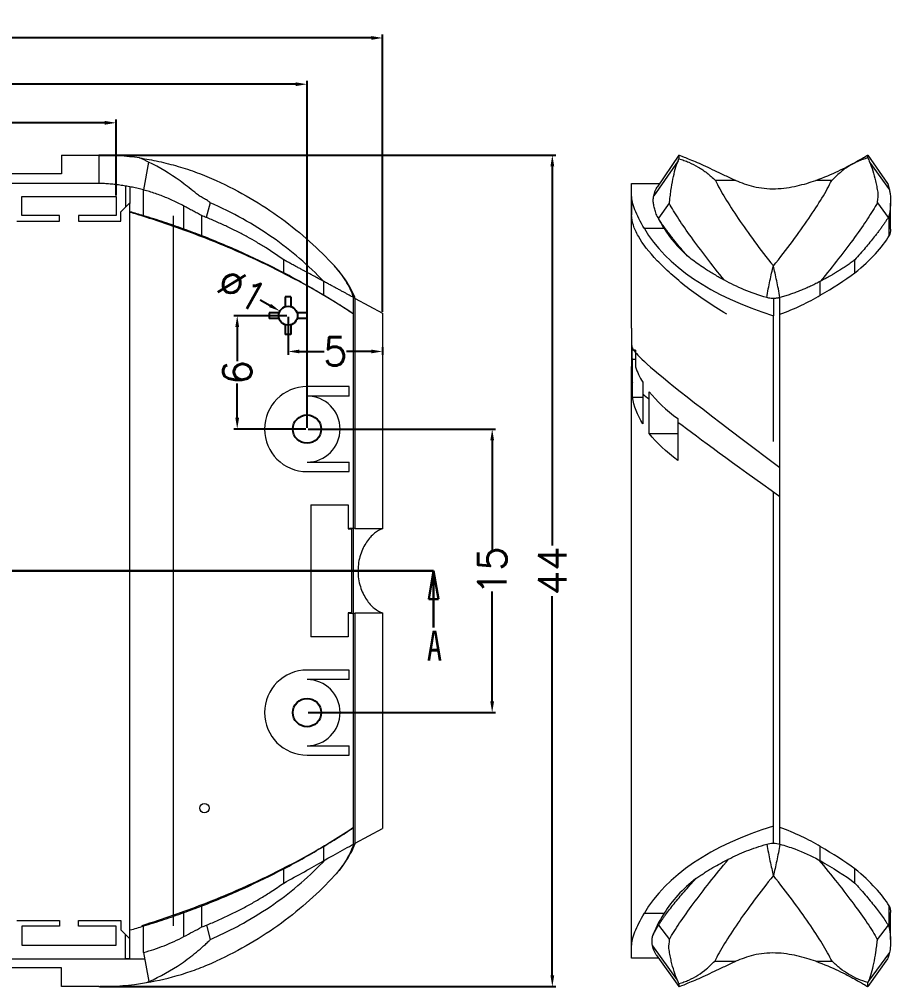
# Model space of a CAD drawing. Header units: inches. Extents: x 1582 to 2189, y 327 to 504.
# Drawn here: x 1681.1 to 1727.2, y 416.3 to 467.4 of the extents above; entities that cross this region are included whole.
import ezdxf

# ---------------------------------------------------------------- set-up
doc = ezdxf.new("R2010")
doc.units = ezdxf.units.IN
doc.header["$LTSCALE"] = 15
doc.linetypes.add('CENTERX2', pattern=[101.6, 63.5, -12.7, 12.7, -12.7])
doc.styles.add('SLDTEXTSTYLE0', font='TXT', dxfattribs={"width": 0.75})
doc.styles.get("Standard").update_dxf_attribs({"font": 'txt', "bigfont": 'gbcbig.shx'})
doc.dimstyles.new('2', dxfattribs={"dimtxt": 1.5, "dimasz": 0.6, "dimexe": 0.18, "dimexo": 0.0625, "dimgap": 0.09, "dimtad": 0, "dimdsep": 46, "dimtxsty": 'Standard', "dimcen": 0, "dimclrd": 3, "dimclre": 3, "dimadec": 0, "dimazin": 2, "dimtfac": 1, "dimtofl": 0, "dimtmove": 0, "dimatfit": 3, "dimfxl": 1, "dimtolj": 1, "dimtzin": 0, "dimarcsym": 0})

# ---------------------------------------------------------------- blocks, each defined once
blk = doc.blocks.new('_CLOSED')
at = {"color": 0, "linetype": 'ByBlock', "lineweight": -2}
for p, q in [((-1, 0.166667), (0, 0)), ((-1, 0.166667), (-1, -0.166667)), ((0, 0), (-1, -0.166667)), ((0, 0), (-1, 0))]:
    blk.add_line(p, q, dxfattribs=at)
blk = doc.blocks.new('*D204')
at = {"color": 3, "lineweight": -2}
for p, q in [((1638.349, 451.965), (1638.349, 466.643)), ((1638.949, 466.463), (1668.009, 466.463)), ((1699.749, 466.463), (1670.689, 466.463)), ((1700.349, 451.965), (1700.349, 466.643))]:
    blk.add_line(p, q, dxfattribs=at)
at = {"color": 3}
for points in [[(1638.949, 466.563), (1638.949, 466.363), (1638.349, 466.463)], [(1699.749, 466.563), (1699.749, 466.363), (1700.349, 466.463)]]:
    blk.add_solid(points, dxfattribs=at)
at = {"layer": 'Defpoints', "color": 0}
for p in [(1700.349, 466.463), (1638.349, 451.903), (1700.349, 451.903)]:
    blk.add_point(p, dxfattribs=at)
at = {"color": 0, "insert": (1669.349, 466.463), "char_height": 1.5, "attachment_point": 5}
blk.add_mtext('\\A1;62', dxfattribs=at)
blk = doc.blocks.new('*D206')
at = {"color": 3, "lineweight": -2}
for p, q in [((1643.352, 438.331), (1643.352, 464.195)), ((1643.952, 464.015), (1668.512, 464.015)), ((1695.752, 464.015), (1671.192, 464.015)), ((1696.352, 445.831), (1696.352, 464.195))]:
    blk.add_line(p, q, dxfattribs=at)
at = {"color": 3}
for points in [[(1643.952, 464.115), (1643.952, 463.915), (1643.352, 464.015)], [(1695.752, 464.115), (1695.752, 463.915), (1696.352, 464.015)]]:
    blk.add_solid(points, dxfattribs=at)
at = {"layer": 'Defpoints', "color": 0}
for p in [(1696.352, 464.015), (1696.352, 445.768), (1643.352, 438.268)]:
    blk.add_point(p, dxfattribs=at)
at = {"color": 0, "insert": (1669.852, 464.015), "char_height": 1.5, "attachment_point": 5}
blk.add_mtext('\\A1;53', dxfattribs=at)
blk = doc.blocks.new('*D207')
at = {"color": 3, "lineweight": -2}
for p, q in [((1696.414, 445.768), (1706.33, 445.768)), ((1706.15, 445.168), (1706.15, 439.358)), ((1706.15, 431.368), (1706.15, 437.178)), ((1696.414, 430.768), (1706.33, 430.768))]:
    blk.add_line(p, q, dxfattribs=at)
at = {"color": 3}
for points in [[(1706.05, 445.168), (1706.25, 445.168), (1706.15, 445.768)], [(1706.05, 431.368), (1706.25, 431.368), (1706.15, 430.768)]]:
    blk.add_solid(points, dxfattribs=at)
at = {"layer": 'Defpoints', "color": 0}
for p in [(1696.352, 445.768), (1706.15, 445.768), (1696.352, 430.768)]:
    blk.add_point(p, dxfattribs=at)
at = {"color": 0, "insert": (1706.15, 438.268), "char_height": 1.5, "attachment_point": 5, "rotation": 90}
blk.add_mtext('\\A1;15', dxfattribs=at)
blk = doc.blocks.new('*D208')
at = {"color": 3, "lineweight": -2}
for p, q in [((1685.393, 460.268), (1709.513, 460.268)), ((1709.333, 459.668), (1709.333, 439.608)), ((1709.333, 416.868), (1709.333, 436.928)), ((1685.393, 416.268), (1709.513, 416.268))]:
    blk.add_line(p, q, dxfattribs=at)
at = {"color": 3}
for points in [[(1709.233, 459.668), (1709.433, 459.668), (1709.333, 460.268)], [(1709.233, 416.868), (1709.433, 416.868), (1709.333, 416.268)]]:
    blk.add_solid(points, dxfattribs=at)
at = {"layer": 'Defpoints', "color": 0}
for p in [(1685.33, 460.268), (1709.333, 460.268), (1685.33, 416.268)]:
    blk.add_point(p, dxfattribs=at)
at = {"color": 0, "insert": (1709.333, 438.268), "char_height": 1.5, "attachment_point": 5, "rotation": 90}
blk.add_mtext('\\A1;44', dxfattribs=at)
blk = doc.blocks.new('*D220')
at = {"color": 3, "lineweight": -2}
for p, q in [((1695.349, 451.706), (1695.349, 449.695)), ((1695.949, 449.875), (1697.259, 449.875)), ((1699.749, 449.875), (1698.439, 449.875)), ((1700.349, 450.11), (1700.349, 449.695))]:
    blk.add_line(p, q, dxfattribs=at)
at = {"color": 3}
for points in [[(1695.949, 449.975), (1695.949, 449.775), (1695.349, 449.875)], [(1699.749, 449.975), (1699.749, 449.775), (1700.349, 449.875)]]:
    blk.add_solid(points, dxfattribs=at)
at = {"layer": 'Defpoints', "color": 0}
for p in [(1695.349, 451.768), (1695.349, 449.875), (1700.349, 450.173)]:
    blk.add_point(p, dxfattribs=at)
at = {"color": 0, "insert": (1697.849, 449.875), "char_height": 1.5, "attachment_point": 5}
blk.add_mtext('\\A1;5', dxfattribs=at)
blk = doc.blocks.new('*D221')
at = {"color": 3, "lineweight": -2}
for p, q in [((1695.287, 451.768), (1692.476, 451.768)), ((1692.656, 451.168), (1692.656, 449.358)), ((1692.656, 446.368), (1692.656, 448.178)), ((1696.289, 445.768), (1692.476, 445.768))]:
    blk.add_line(p, q, dxfattribs=at)
at = {"color": 3}
for points in [[(1692.556, 451.168), (1692.756, 451.168), (1692.656, 451.768)], [(1692.556, 446.368), (1692.756, 446.368), (1692.656, 445.768)]]:
    blk.add_solid(points, dxfattribs=at)
at = {"layer": 'Defpoints', "color": 0}
for p in [(1692.656, 451.768), (1695.349, 451.768), (1696.352, 445.768)]:
    blk.add_point(p, dxfattribs=at)
at = {"color": 0, "insert": (1692.656, 448.768), "char_height": 1.5, "attachment_point": 5, "rotation": 90}
blk.add_mtext('\\A1;6', dxfattribs=at)
blk = doc.blocks.new('*D222')
at = {"color": 3, "lineweight": -2}
blk.add_line((1693.869, 452.604), (1694.391, 452.309), dxfattribs=at)
at = {"color": 3}
blk.add_solid([(1694.441, 452.396), (1694.342, 452.222), (1694.914, 452.014)], dxfattribs=at)
at = {"layer": 'Defpoints', "color": 0}
for p in [(1694.914, 452.014), (1695.785, 451.522)]:
    blk.add_point(p, dxfattribs=at)
at = {"color": 0, "insert": (1692.92, 453.14), "char_height": 1.5, "attachment_point": 5, "rotation": 330.546}
blk.add_mtext('\\A1;∅1', dxfattribs=at)
blk = doc.blocks.new('*D224')
at = {"color": 3, "lineweight": -2}
for p, q in [((1652.449, 458.131), (1652.449, 462.154)), ((1686.249, 458.131), (1686.249, 462.154)), ((1653.049, 461.974), (1667.009, 461.974)), ((1685.649, 461.974), (1671.689, 461.974))]:
    blk.add_line(p, q, dxfattribs=at)
at = {"color": 3}
for points in [[(1653.049, 462.074), (1653.049, 461.874), (1652.449, 461.974)], [(1685.649, 462.074), (1685.649, 461.874), (1686.249, 461.974)]]:
    blk.add_solid(points, dxfattribs=at)
at = {"layer": 'Defpoints', "color": 0}
for p in [(1686.249, 461.974), (1652.449, 458.068), (1686.249, 458.068)]:
    blk.add_point(p, dxfattribs=at)
at = {"color": 0, "insert": (1669.349, 461.974), "char_height": 1.5, "attachment_point": 5}
blk.add_mtext('\\A1;33.8', dxfattribs=at)

msp = doc.modelspace()

# ---------------------------------------------------------------- linework, layer by layer
at = {"color": 7, "linetype": 'Continuous', "lineweight": 15}
for p, q in [((1683.349, 460.268), (1683.349, 459.268)), ((1683.349, 460.268), (1685.33, 460.268)), ((1685.33, 460.268), (1685.33, 458.765)), ((1716.032, 460.268), (1714.878, 458.576)), ((1716.032, 460.268), (1716.032, 460.072)), ((1726.032, 460.113), (1726.032, 460.268)), ((1726.032, 460.268), (1727.081, 458.765)), ((1687.966, 459.896), (1687.7, 458.42)), ((1715.99, 459.967), (1714.703, 458.109)), ((1726.128, 459.896), (1727.174, 458.42)), ((1683.349, 459.268), (1680.349, 459.268)), ((1685.086, 458.768), (1653.612, 458.768)), ((1686.736, 458.631), (1686.736, 457.505)), ((1686.98, 458.587), (1686.98, 457.709)), ((1713.532, 458.121), (1713.532, 458.768)), ((1713.532, 458.768), (1715.01, 458.768)), ((1719.049, 458.924), (1717.964, 458.924)), ((1724.118, 458.924), (1723.273, 458.924)), ((1681.249, 457.068), (1681.249, 458.068)), ((1681.249, 458.068), (1686.249, 458.068)), ((1686.249, 458.068), (1686.249, 457.068)), ((1687.7, 457.058), (1687.7, 458.42)), ((1713.532, 457.086), (1713.532, 458.121)), ((1686.98, 418.827), (1686.98, 457.709)), ((1689.83, 456.352), (1689.83, 457.571)), ((1691.218, 457.742), (1691.01, 456.967)), ((1715.523, 457.716), (1714.946, 456.921)), ((1726.537, 457.742), (1727.113, 456.967)), ((1727.238, 456.352), (1727.238, 457.571)), ((1727.24, 456.466), (1727.24, 457.723)), ((1727.24, 456.455), (1727.24, 457.707)), ((1683.249, 457.068), (1681.249, 457.068)), ((1683.249, 456.768), (1683.249, 457.068)), ((1684.249, 457.068), (1684.249, 456.768)), ((1686.249, 457.068), (1684.249, 457.068)), ((1686.499, 457.268), (1686.736, 457.505)), ((1686.499, 456.768), (1686.499, 457.268)), ((1688.926, 456.664), (1687.609, 457.086)), ((1689.259, 457.047), (1689.259, 419.489)), ((1690.787, 455.995), (1690.787, 457.055)), ((1713.532, 451.104), (1713.532, 457.086)), ((1727.167, 455.995), (1727.167, 457.055)), ((1680.999, 456.768), (1683.249, 456.768)), ((1684.249, 456.768), (1686.499, 456.768)), ((1690.26, 456.192), (1689.122, 456.598)), ((1715.256, 456.375), (1714.205, 456.375)), ((1727.238, 456.352), (1727.239, 456.466)), ((1695.115, 454.035), (1695.115, 454.723)), ((1725.35, 454.035), (1725.35, 454.723)), ((1695.609, 453.773), (1694.673, 454.259)), ((1697.232, 452.849), (1697.232, 453.583)), ((1723.516, 452.849), (1723.516, 453.583)), ((1697.806, 452.498), (1696.805, 453.101)), ((1698.819, 451.848), (1698.819, 452.728)), ((1698.907, 440.491), (1698.907, 452.68)), ((1698.907, 452.68), (1700.349, 451.903)), ((1721.032, 452.68), (1721.032, 451.768)), ((1721.381, 451.848), (1721.381, 452.728)), ((1698.819, 440.518), (1698.819, 451.848)), ((1700.349, 451.903), (1700.349, 440.491)), ((1721.032, 445.118), (1721.032, 451.768)), ((1721.381, 424.688), (1721.381, 451.848)), ((1713.532, 451.104), (1713.532, 449.391)), ((1713.532, 451.104), (1713.532, 451.104)), ((1713.533, 449.96), (1713.533, 447.968)), ((1713.533, 449.96), (1713.732, 449.96)), ((1713.732, 449.946), (1713.732, 449.06)), ((1713.532, 449.391), (1713.533, 449.391)), ((1713.532, 449.391), (1713.532, 449.086)), ((1713.576, 447.462), (1713.576, 449.455)), ((1713.732, 449.455), (1713.576, 449.455)), ((1713.533, 449.086), (1713.532, 449.086)), ((1713.532, 448.005), (1713.532, 449.086)), ((1698.577, 448.018), (1696.352, 448.018)), ((1698.577, 447.518), (1698.577, 448.018)), ((1713.532, 419.45), (1713.532, 448.005)), ((1714.116, 448.253), (1714.116, 446.039)), ((1698.577, 447.518), (1696.352, 447.518)), ((1713.576, 447.462), (1714.116, 447.462)), ((1714.466, 445.534), (1714.466, 447.747)), ((1715.978, 446.324), (1715.978, 444.111)), ((1714.466, 445.534), (1715.978, 445.534)), ((1696.352, 444.018), (1698.577, 444.018)), ((1698.577, 443.518), (1698.577, 444.018)), ((1696.352, 443.518), (1698.577, 443.518)), ((1721.032, 424.768), (1721.032, 442.452)), ((1696.559, 441.768), (1696.559, 434.768)), ((1698.536, 441.768), (1698.536, 440.491)), ((1698.536, 440.491), (1698.707, 440.491)), ((1698.707, 440.491), (1698.707, 436.045)), ((1698.819, 436.018), (1698.819, 440.518)), ((1700.349, 440.491), (1698.907, 440.491)), ((1698.536, 436.045), (1698.536, 434.768)), ((1698.707, 436.045), (1698.536, 436.045)), ((1698.819, 424.688), (1698.819, 436.018)), ((1698.907, 423.856), (1698.907, 436.045)), ((1698.907, 436.045), (1700.349, 436.045)), ((1700.349, 436.045), (1700.349, 424.633)), ((1698.577, 433.018), (1696.352, 433.018)), ((1698.577, 432.518), (1698.577, 433.018)), ((1698.577, 432.518), (1696.352, 432.518)), ((1696.352, 429.018), (1698.577, 429.018)), ((1698.577, 428.518), (1698.577, 429.018)), ((1696.352, 428.518), (1698.577, 428.518)), ((1698.819, 423.809), (1698.819, 424.688)), ((1698.907, 423.856), (1700.349, 424.633)), ((1721.032, 423.856), (1721.032, 424.768)), ((1721.381, 423.809), (1721.381, 424.688)), ((1697.232, 422.935), (1697.232, 423.687)), ((1723.516, 422.935), (1723.516, 423.687)), ((1695.115, 421.749), (1695.115, 422.501)), ((1725.35, 421.749), (1725.35, 422.501)), ((1689.83, 418.917), (1689.83, 420.184)), ((1690.787, 419.426), (1690.787, 420.541)), ((1727.167, 419.426), (1727.167, 420.541)), ((1727.238, 418.917), (1727.238, 420.184)), ((1727.239, 420.07), (1727.238, 420.184)), ((1727.239, 420.081), (1727.238, 420.184)), ((1680.999, 419.768), (1683.249, 419.768)), ((1683.249, 419.768), (1683.249, 419.468)), ((1684.249, 419.468), (1684.249, 419.768)), ((1684.249, 419.768), (1686.499, 419.768)), ((1686.499, 419.768), (1686.499, 419.268)), ((1714.205, 420.162), (1715.256, 420.162)), ((1727.24, 418.772), (1727.24, 420.081)), ((1727.24, 418.767), (1727.24, 420.07)), ((1681.249, 419.468), (1681.249, 418.468)), ((1683.249, 419.468), (1681.249, 419.468)), ((1686.249, 419.468), (1684.249, 419.468)), ((1686.249, 418.468), (1686.249, 419.468)), ((1686.499, 419.268), (1686.736, 419.031)), ((1687.7, 418.077), (1687.7, 419.478)), ((1691.033, 419.524), (1691.232, 418.768)), ((1713.532, 418.415), (1713.532, 419.45)), ((1714.958, 419.524), (1715.532, 418.768)), ((1727.107, 419.524), (1726.532, 418.768)), ((1686.736, 417.733), (1686.736, 419.031)), ((1686.98, 417.736), (1686.98, 418.827)), ((1681.249, 418.468), (1686.249, 418.468)), ((1713.532, 417.768), (1713.532, 418.415)), ((1714.64, 418.422), (1715.949, 416.619)), ((1653.369, 417.733), (1687.759, 417.733)), ((1687.698, 418.076), (1687.974, 416.535)), ((1714.961, 417.768), (1713.532, 417.768)), ((1714.824, 417.96), (1716.032, 416.268)), ((1727.081, 417.736), (1726.032, 416.268)), ((1727.173, 418.076), (1726.055, 416.535)), ((1683.349, 417.268), (1680.349, 417.268)), ((1683.349, 416.268), (1683.349, 417.268)), ((1717.928, 417.612), (1719.049, 417.612)), ((1723.273, 417.612), (1724.136, 417.612)), ((1685.33, 416.268), (1683.349, 416.268)), ((1716.032, 416.431), (1716.032, 416.268)), ((1726.032, 416.268), (1726.032, 416.481))]:
    msp.add_line(p, q, dxfattribs=at)
at = {"color": 8, "linetype": 'Continuous', "lineweight": 15}
msp.add_line((1727.081, 458.765), (1727.081, 458.768), dxfattribs=at)
for p, q in [((1695.199, 452.768), (1695.199, 452.245)), ((1695.499, 452.768), (1695.199, 452.768)), ((1695.499, 452.768), (1695.499, 452.245)), ((1694.349, 451.918), (1694.349, 451.618)), ((1694.872, 451.918), (1694.349, 451.918)), ((1696.349, 451.918), (1695.826, 451.918)), ((1696.349, 451.918), (1696.349, 451.618)), ((1694.872, 451.618), (1694.349, 451.618)), ((1696.349, 451.618), (1695.826, 451.618)), ((1695.199, 451.291), (1695.199, 450.768)), ((1695.499, 451.291), (1695.499, 450.768)), ((1695.499, 450.768), (1695.199, 450.768))]:
    msp.add_line(p, q)
at = {"color": 1, "linetype": 'CENTERX2', "lineweight": 30}
msp.add_line((1703.052, 438.268), (1635.055, 438.268), dxfattribs=at)
at = {"color": 7, "linetype": 'Continuous', "lineweight": 30}
msp.add_line((1703.052, 435.268), (1703.052, 438.268), dxfattribs=at)
for centre, radius in [((1695.349, 451.768), 0.5), ((1696.352, 445.768), 0.75), ((1696.352, 430.768), 0.75)]:
    msp.add_circle(centre, radius)
at = {"color": 7, "linetype": 'Continuous', "lineweight": 15}
msp.add_circle((1690.923, 425.713), 0.25, dxfattribs=at)
for centre, radius, start, end in [((1685.33, 445.268), 15, 81.7472, 90), ((1696.352, 445.768), 2.25, 90, 270), ((1696.352, 445.768), 1.75, 270, 90), ((1696.352, 430.768), 2.25, 90, 270), ((1696.352, 430.768), 1.75, 270, 90), ((1685.33, 431.268), 15, 270, 279.6635)]:
    msp.add_arc(centre, radius, start, end, dxfattribs=at)
for centre, major_axis, start_param, end_param in [((1728.532, 458.768), (15, 0), 3.442221, 4.18879), ((1728.532, 458.768), (14, 0), 3.464443, 3.673933), ((1728.532, 417.768), (15, 0), 2.094395, 2.840965), ((1728.532, 417.768), (14, 0), 2.546816, 2.818742)]:
    msp.add_ellipse(centre, major_axis=major_axis, ratio=0.53886, start_param=start_param, end_param=end_param, dxfattribs=at)
for points in [[(1687.966, 459.896), (1687.807, 459.972), (1687.646, 460.044), (1687.483, 460.113)], [(1726.032, 460.113), (1726.063, 460.044), (1726.095, 459.972), (1726.128, 459.896)], [(1715.99, 459.967), (1716.004, 460.003), (1716.018, 460.038), (1716.032, 460.072)], [(1685.33, 458.767), (1685.248, 458.767), (1685.168, 458.767), (1685.086, 458.767)], [(1714.703, 458.109), (1714.745, 458.311), (1714.804, 458.466), (1714.878, 458.576)], [(1686.736, 457.505), (1686.807, 457.575), (1686.877, 457.646), (1686.948, 457.717)], [(1686.948, 457.717), (1686.959, 457.714), (1686.969, 457.711), (1686.98, 457.709)], [(1713.532, 457.709), (1713.532, 457.662), (1713.532, 457.565), (1713.532, 457.413), (1713.532, 457.254), (1713.532, 457.142), (1713.532, 457.086)], [(1687.7, 457.058), (1687.461, 457.131), (1687.221, 457.201), (1686.98, 457.27)], [(1687.609, 457.086), (1687.609, 457.072), (1687.609, 457.059), (1687.609, 457.047)], [(1698.819, 451.848), (1698.124, 452.309), (1696.583, 453.256), (1693.884, 454.654), (1690.865, 455.951), (1688.703, 456.704), (1687.609, 457.047)], [(1714.891, 457.013), (1714.992, 456.815), (1715.114, 456.602), (1715.256, 456.375)], [(1690.787, 455.995), (1690.471, 456.117), (1690.152, 456.236), (1689.83, 456.352)], [(1727.238, 456.352), (1727.235, 456.236), (1727.211, 456.117), (1727.167, 455.995)], [(1697.232, 452.849), (1696.577, 453.242), (1695.876, 453.638), (1695.115, 454.035)], [(1723.516, 452.849), (1724.184, 453.242), (1724.807, 453.638), (1725.35, 454.035)], [(1713.532, 450.247), (1713.532, 449.908), (1713.583, 449.571), (1721.381, 443.731)], [(1713.576, 449.455), (1713.549, 449.623), (1713.534, 449.791), (1713.533, 449.96)], [(1713.732, 449.06), (1713.827, 448.789), (1713.954, 448.52), (1714.116, 448.253)], [(1713.532, 448.438), (1713.532, 448.38), (1713.534, 448.322), (1713.576, 448.237)], [(1713.533, 447.968), (1713.532, 447.98), (1713.532, 447.993), (1713.532, 448.005)], [(1714.116, 446.039), (1713.833, 446.506), (1713.654, 446.981), (1713.576, 447.462)], [(1714.116, 447.637), (1714.215, 447.548), (1714.331, 447.447), (1714.466, 447.334)], [(1714.466, 447.747), (1714.854, 447.25), (1715.356, 446.776), (1715.978, 446.324)], [(1715.978, 446.14), (1717.14, 445.258), (1718.854, 444.005), (1721.381, 442.203)], [(1715.978, 444.111), (1715.356, 444.562), (1714.854, 445.037), (1714.466, 445.534)], [(1696.559, 441.768), (1697.275, 441.768), (1697.934, 441.768), (1698.536, 441.768)], [(1698.819, 440.518), (1698.725, 440.518), (1698.631, 440.509), (1698.536, 440.491)], [(1698.907, 440.491), (1698.906, 440.51), (1698.875, 440.518), (1698.819, 440.518)], [(1698.536, 436.045), (1698.631, 436.027), (1698.726, 436.018), (1698.819, 436.018)], [(1698.819, 436.018), (1698.875, 436.018), (1698.906, 436.026), (1698.907, 436.045)], [(1698.536, 434.768), (1697.934, 434.768), (1697.275, 434.768), (1696.559, 434.768)], [(1698.819, 424.688), (1698.124, 424.227), (1696.583, 423.28), (1693.884, 421.881), (1690.865, 420.586), (1688.703, 419.832), (1687.609, 419.489)], [(1698.352, 423.557), (1698.521, 423.648), (1698.677, 423.732), (1698.819, 423.809)], [(1698.819, 423.809), (1698.874, 423.838), (1698.906, 423.856), (1698.907, 423.856)], [(1721.032, 423.856), (1721.156, 423.856), (1721.275, 423.838), (1721.381, 423.809)], [(1721.381, 423.809), (1721.652, 423.732), (1721.912, 423.647), (1722.161, 423.556)], [(1721.383, 423.807), (1721.654, 423.731), (1721.912, 423.646), (1722.161, 423.556)], [(1695.115, 422.501), (1695.876, 422.898), (1696.577, 423.294), (1697.232, 423.687)], [(1697.318, 422.985), (1697.692, 423.194), (1698.042, 423.387), (1698.352, 423.557)], [(1722.161, 423.556), (1722.617, 423.385), (1723.038, 423.193), (1723.427, 422.985)], [(1725.35, 422.501), (1724.807, 422.898), (1724.184, 423.294), (1723.516, 423.687)], [(1695.115, 421.749), (1695.871, 422.161), (1696.575, 422.549), (1697.232, 422.935)], [(1697.232, 422.935), (1697.261, 422.952), (1697.289, 422.969), (1697.318, 422.985)], [(1723.427, 422.985), (1723.457, 422.969), (1723.486, 422.952), (1723.516, 422.935)], [(1723.516, 422.935), (1724.186, 422.549), (1724.81, 422.16), (1725.35, 421.749)], [(1689.83, 420.184), (1690.152, 420.3), (1690.471, 420.419), (1690.787, 420.541)], [(1727.167, 420.541), (1727.211, 420.419), (1727.235, 420.3), (1727.238, 420.184)], [(1715.256, 420.162), (1714.962, 419.689), (1714.752, 419.28), (1714.635, 418.938)], [(1686.98, 419.266), (1687.221, 419.335), (1687.461, 419.405), (1687.7, 419.478)], [(1687.609, 419.489), (1687.609, 419.477), (1687.609, 419.464), (1687.609, 419.45)], [(1689.83, 418.917), (1690.15, 419.087), (1690.469, 419.257), (1690.787, 419.426)], [(1727.238, 418.917), (1727.235, 419.087), (1727.211, 419.257), (1727.167, 419.426)], [(1686.736, 419.031), (1686.807, 418.961), (1686.877, 418.89), (1686.948, 418.819)], [(1686.948, 418.819), (1686.959, 418.822), (1686.969, 418.825), (1686.98, 418.827)], [(1714.824, 417.96), (1714.746, 418.068), (1714.685, 418.222), (1714.64, 418.422)], [(1685.086, 417.733), (1685.167, 417.733), (1685.249, 417.734), (1685.33, 417.736)], [(1686.98, 417.736), (1686.899, 417.734), (1686.817, 417.733), (1686.736, 417.733)], [(1687.698, 418.076), (1687.698, 418.077), (1687.699, 418.077), (1687.7, 418.077)], [(1727.173, 418.076), (1727.125, 417.87), (1727.095, 417.755), (1727.081, 417.736)], [(1727.174, 418.077), (1727.174, 418.077), (1727.174, 418.077), (1727.173, 418.076)], [(1716.032, 416.431), (1716.005, 416.491), (1715.977, 416.553), (1715.949, 416.619)], [(1687.848, 416.481), (1687.89, 416.498), (1687.932, 416.516), (1687.974, 416.535)], [(1726.055, 416.535), (1726.047, 416.516), (1726.04, 416.498), (1726.032, 416.481)]]:
    msp.add_open_spline(points, degree=3, dxfattribs=at)
for points, knots in [([(1687.483, 460.113), (1687.651, 460.088), (1687.821, 460.061), (1688.162, 459.999), (1688.332, 459.966), (1688.844, 459.855), (1689.185, 459.769), (1689.864, 459.571), (1690.203, 459.459), (1690.709, 459.272), (1690.877, 459.206), (1691.209, 459.069), (1691.374, 458.998), (1691.535, 458.924)], [0, 0, 0, 0, 0.125, 0.125, 0.25, 0.25, 0.5, 0.5, 0.75, 0.75, 0.875, 0.875, 1, 1, 1, 1]), ([(1716.032, 460.268), (1716.032, 460.268), (1716.132, 460.231), (1716.393, 460.129), (1716.498, 460.087), (1716.732, 459.99), (1716.861, 459.936), (1717.274, 459.755), (1717.586, 459.61), (1718.095, 459.366), (1718.272, 459.281), (1718.643, 459.105), (1718.837, 459.014), (1719.049, 458.924)], [0, 0, 0, 0, 0.25, 0.25, 0.375, 0.375, 0.5, 0.5, 0.75, 0.75, 0.875, 0.875, 1, 1, 1, 1]), ([(1723.273, 458.924), (1723.733, 459.086), (1724.123, 459.258), (1724.635, 459.501), (1724.794, 459.58), (1725.082, 459.729), (1725.212, 459.799), (1725.443, 459.926), (1725.545, 459.983), (1725.72, 460.084), (1725.795, 460.127), (1725.973, 460.232), (1726.032, 460.268), (1726.032, 460.268)], [0, 0, 0, 0, 0.25, 0.25, 0.375, 0.375, 0.5, 0.5, 0.625, 0.625, 0.75, 0.75, 1, 1, 1, 1]), ([(1726.032, 460.113), (1725.938, 460.088), (1725.85, 460.061), (1725.675, 459.999), (1725.59, 459.966), (1725.336, 459.855), (1725.172, 459.769), (1724.857, 459.571), (1724.705, 459.459), (1724.488, 459.272), (1724.418, 459.206), (1724.271, 459.069), (1724.196, 458.998), (1724.118, 458.924)], [0, 0, 0, 0, 0.125, 0.125, 0.25, 0.25, 0.5, 0.5, 0.75, 0.75, 0.875, 0.875, 1, 1, 1, 1]), ([(1691.218, 457.742), (1691.219, 457.746), (1691.216, 457.751), (1691.209, 457.759), (1691.206, 457.763), (1691.194, 457.773), (1691.186, 457.78), (1691.161, 457.799), (1691.144, 457.811), (1691.093, 457.845), (1691.057, 457.868), (1690.952, 457.933), (1690.88, 457.975), (1690.773, 458.038), (1690.736, 458.058), (1690.665, 458.101), (1690.631, 458.124), (1690.532, 458.197), (1690.468, 458.248), (1690.276, 458.401), (1690.149, 458.503), (1689.892, 458.704), (1689.762, 458.802), (1689.103, 459.277), (1688.547, 459.615), (1687.966, 459.896)], [0, 0, 0, 0, 0.003906, 0.003906, 0.007813, 0.007813, 0.015625, 0.015625, 0.03125, 0.03125, 0.0625, 0.0625, 0.125, 0.125, 0.15625, 0.15625, 0.1875, 0.1875, 0.25, 0.25, 0.375, 0.375, 0.5, 0.5, 1, 1, 1, 1]), ([(1715.523, 457.716), (1715.526, 457.72), (1715.528, 457.725), (1715.53, 457.733), (1715.531, 457.737), (1715.533, 457.749), (1715.534, 457.757), (1715.537, 457.779), (1715.539, 457.794), (1715.544, 457.837), (1715.547, 457.866), (1715.556, 457.951), (1715.563, 458.008), (1715.583, 458.174), (1715.597, 458.283), (1715.642, 458.6), (1715.676, 458.802), (1715.789, 459.368), (1715.881, 459.698), (1715.99, 459.967)], [0, 0, 0, 0, 0.003906, 0.003906, 0.007813, 0.007813, 0.015625, 0.015625, 0.03125, 0.03125, 0.0625, 0.0625, 0.125, 0.125, 0.25, 0.25, 0.5, 0.5, 1, 1, 1, 1]), ([(1716.032, 460.072), (1716.124, 460.046), (1716.212, 460.018), (1716.388, 459.955), (1716.474, 459.921), (1716.731, 459.812), (1716.898, 459.727), (1717.22, 459.537), (1717.376, 459.431), (1717.602, 459.254), (1717.675, 459.192), (1717.82, 459.062), (1717.891, 458.994), (1717.964, 458.924)], [0, 0, 0, 0, 0.125, 0.125, 0.25, 0.25, 0.5, 0.5, 0.75, 0.75, 0.875, 0.875, 1, 1, 1, 1]), ([(1726.128, 459.896), (1726.249, 459.614), (1726.355, 459.277), (1726.463, 458.8), (1726.484, 458.702), (1726.522, 458.502), (1726.54, 458.399), (1726.561, 458.246), (1726.567, 458.195), (1726.57, 458.123), (1726.571, 458.099), (1726.566, 458.057), (1726.563, 458.037), (1726.554, 457.974), (1726.547, 457.932), (1726.538, 457.867), (1726.535, 457.845), (1726.531, 457.81), (1726.53, 457.798), (1726.53, 457.779), (1726.53, 457.773), (1726.53, 457.762), (1726.531, 457.759), (1726.533, 457.751), (1726.534, 457.746), (1726.537, 457.742)], [0, 0, 0, 0, 0.5, 0.5, 0.625, 0.625, 0.75, 0.75, 0.8125, 0.8125, 0.84375, 0.84375, 0.875, 0.875, 0.9375, 0.9375, 0.96875, 0.96875, 0.984375, 0.984375, 0.992188, 0.992188, 0.996094, 0.996094, 1, 1, 1, 1]), ([(1687.7, 458.42), (1687.603, 458.446), (1687.408, 458.497), (1687.114, 458.562), (1686.819, 458.618), (1686.522, 458.666), (1686.224, 458.704), (1685.926, 458.734), (1685.628, 458.755), (1685.429, 458.762), (1685.33, 458.765)], [0, 0, 0, 0, 0.125749, 0.251244, 0.3766, 0.501932, 0.627103, 0.751879, 0.876198, 1, 1, 1, 1]), ([(1691.535, 458.924), (1692.796, 458.352), (1693.942, 457.677), (1695.516, 456.526), (1696.016, 456.118), (1696.952, 455.278), (1697.391, 454.843), (1697.802, 454.398)], [0, 0, 0, 0, 0.5, 0.5, 0.75, 0.75, 1, 1, 1, 1]), ([(1717.964, 458.924), (1718.101, 458.639), (1718.274, 458.328), (1718.681, 457.654), (1718.916, 457.29), (1719.438, 456.52), (1719.725, 456.115), (1720.344, 455.276), (1720.676, 454.842), (1721.033, 454.398)], [0, 0, 0, 0, 0.25, 0.25, 0.5, 0.5, 0.75, 0.75, 1, 1, 1, 1]), ([(1719.049, 458.924), (1719.189, 458.865), (1719.335, 458.807), (1719.645, 458.698), (1719.811, 458.646), (1720.163, 458.562), (1720.351, 458.528), (1720.743, 458.488), (1720.941, 458.482), (1721.341, 458.494), (1721.539, 458.511), (1721.92, 458.563), (1722.106, 458.598), (1722.642, 458.718), (1722.967, 458.817), (1723.273, 458.924)], [0, 0, 0, 0, 0.125, 0.125, 0.25, 0.25, 0.375, 0.375, 0.5, 0.5, 0.625, 0.625, 0.75, 0.75, 1, 1, 1, 1]), ([(1721.033, 454.398), (1721.392, 454.843), (1721.727, 455.278), (1722.35, 456.118), (1722.64, 456.526), (1723.425, 457.677), (1723.84, 458.352), (1724.118, 458.924)], [0, 0, 0, 0, 0.25, 0.25, 0.5, 0.5, 1, 1, 1, 1]), ([(1727.081, 458.765), (1727.083, 458.762), (1727.086, 458.755), (1727.094, 458.734), (1727.103, 458.704), (1727.114, 458.666), (1727.126, 458.618), (1727.14, 458.561), (1727.156, 458.496), (1727.168, 458.446), (1727.174, 458.42)], [0, 0, 0, 0, 0.125316, 0.250309, 0.375095, 0.499791, 0.624512, 0.749377, 0.874501, 1, 1, 1, 1]), ([(1689.83, 457.571), (1689.732, 457.623), (1689.537, 457.726), (1689.238, 457.868), (1688.936, 458), (1688.631, 458.121), (1688.323, 458.232), (1688.013, 458.333), (1687.804, 458.391), (1687.7, 458.42)], [0, 0, 0, 0, 0.1443043, 0.2881233, 0.431427, 0.5742387, 0.7166099, 0.8586922, 1, 1, 1, 1]), ([(1714.205, 456.375), (1713.99, 456.748), (1713.823, 457.081), (1713.594, 457.664), (1713.532, 457.915), (1713.532, 458.121)], [0, 0, 0, 0, 0.5, 0.5, 1, 1, 1, 1]), ([(1714.891, 457.013), (1714.872, 457.058), (1714.834, 457.147), (1714.788, 457.275), (1714.749, 457.398), (1714.719, 457.516), (1714.696, 457.628), (1714.681, 457.735), (1714.674, 457.837), (1714.675, 457.933), (1714.684, 458.025), (1714.696, 458.081), (1714.703, 458.109)], [0, 0, 0, 0, 0.10178, 0.203014, 0.303758, 0.404067, 0.503997, 0.603607, 0.702954, 0.802096, 0.901092, 1, 1, 1, 1]), ([(1727.174, 458.42), (1727.181, 458.391), (1727.195, 458.332), (1727.212, 458.23), (1727.225, 458.119), (1727.234, 457.998), (1727.239, 457.867), (1727.24, 457.725), (1727.239, 457.623), (1727.238, 457.571)], [0, 0, 0, 0, 0.142983, 0.285871, 0.428699, 0.571542, 0.714342, 0.856852, 1, 1, 1, 1]), ([(1690.787, 457.055), (1690.707, 457.098), (1690.549, 457.184), (1690.31, 457.313), (1690.07, 457.442), (1689.91, 457.528), (1689.83, 457.571)], [0, 0, 0, 0, 0.249911, 0.499748, 0.749711, 1, 1, 1, 1]), ([(1697.232, 453.583), (1696.834, 454), (1696.41, 454.405), (1695.504, 455.184), (1695.025, 455.556), (1693.521, 456.604), (1692.425, 457.218), (1691.218, 457.742)], [0, 0, 0, 0, 0.25, 0.25, 0.5, 0.5, 1, 1, 1, 1]), ([(1718.44, 453.644), (1718.11, 454.051), (1717.799, 454.446), (1717.214, 455.206), (1716.941, 455.57), (1716.444, 456.26), (1716.22, 456.582), (1715.828, 457.183), (1715.66, 457.461), (1715.523, 457.716)], [0, 0, 0, 0, 0.25, 0.25, 0.5, 0.5, 0.75, 0.75, 1, 1, 1, 1]), ([(1726.537, 457.742), (1726.395, 457.48), (1726.22, 457.195), (1725.815, 456.582), (1725.584, 456.254), (1725.072, 455.555), (1724.79, 455.183), (1724.182, 454.404), (1723.858, 454), (1723.516, 453.583)], [0, 0, 0, 0, 0.25, 0.25, 0.5, 0.5, 0.75, 0.75, 1, 1, 1, 1]), ([(1727.167, 457.055), (1727.178, 457.102), (1727.203, 457.206), (1727.229, 457.378), (1727.235, 457.503), (1727.238, 457.571)], [0, 0, 0, 0, 0.271398, 0.604732, 1, 1, 1, 1]), ([(1687.609, 457.047), (1687.42, 457.106), (1687.211, 457.17), (1687.001, 457.233), (1686.98, 457.24)], [0, 0, 0, 0, 0.25, 0.2773911, 0.2773911, 0.2773911, 0.2773911]), ([(1689.83, 456.352), (1689.478, 456.479), (1689.124, 456.601), (1688.414, 456.836), (1688.057, 456.95), (1687.7, 457.058)], [0, 0, 0, 0, 0.5, 0.5, 1, 1, 1, 1]), ([(1691.01, 456.967), (1690.973, 456.982), (1690.899, 457.012), (1690.824, 457.041), (1690.787, 457.055)], [0, 0, 0, 0, 0.500592, 1, 1, 1, 1]), ([(1718.565, 451.848), (1717.777, 452.313), (1717.081, 452.79), (1716.161, 453.503), (1715.875, 453.741), (1715.346, 454.214), (1715.101, 454.45), (1714.449, 455.137), (1714.115, 455.57), (1713.771, 456.175), (1713.682, 456.369), (1713.563, 456.742), (1713.532, 456.919), (1713.532, 457.086)], [0, 0, 0, 0, 0.25, 0.25, 0.375, 0.375, 0.5, 0.5, 0.75, 0.75, 0.875, 0.875, 1, 1, 1, 1]), ([(1727.167, 457.055), (1727.158, 457.041), (1727.14, 457.012), (1727.122, 456.982), (1727.113, 456.967)], [0, 0, 0, 0, 0.499408, 1, 1, 1, 1]), ([(1695.115, 454.723), (1695.013, 454.795), (1694.809, 454.939), (1694.497, 455.148), (1694.126, 455.387), (1693.693, 455.65), (1693.184, 455.939), (1692.66, 456.217), (1692.118, 456.483), (1691.57, 456.734), (1691.196, 456.89), (1691.01, 456.967)], [0, 0, 0, 0, 0.0842, 0.167169, 0.248919, 0.374202, 0.497419, 0.624966, 0.751201, 0.87619, 1, 1, 1, 1]), ([(1714.946, 456.921), (1714.937, 456.937), (1714.918, 456.968), (1714.9, 456.998), (1714.891, 457.013)], [0, 0, 0, 0, 0.500606, 1, 1, 1, 1]), ([(1716.47, 454.939), (1716.414, 455.003), (1716.304, 455.131), (1716.147, 455.317), (1715.997, 455.497), (1715.854, 455.671), (1715.719, 455.84), (1715.567, 456.035), (1715.402, 456.253), (1715.231, 456.489), (1715.077, 456.713), (1714.99, 456.852), (1714.946, 456.921)], [0, 0, 0, 0, 0.08501, 0.169137, 0.252392, 0.334788, 0.416334, 0.497045, 0.624379, 0.750613, 0.875802, 1, 1, 1, 1]), ([(1727.113, 456.967), (1727.085, 456.923), (1727.03, 456.836), (1726.939, 456.698), (1726.84, 456.556), (1726.735, 456.408), (1726.621, 456.255), (1726.501, 456.097), (1726.345, 455.898), (1726.145, 455.65), (1725.898, 455.353), (1725.634, 455.045), (1725.445, 454.831), (1725.35, 454.723)], [0, 0, 0, 0, 0.070608, 0.141593, 0.212966, 0.284742, 0.356931, 0.429546, 0.502599, 0.625804, 0.751094, 0.874164, 1, 1, 1, 1]), ([(1695.115, 454.035), (1694.453, 454.382), (1693.761, 454.721), (1692.32, 455.376), (1691.57, 455.692), (1690.787, 455.995)], [0, 0, 0, 0, 0.5, 0.5, 1, 1, 1, 1]), ([(1725.35, 454.035), (1725.771, 454.382), (1726.132, 454.721), (1726.739, 455.376), (1726.984, 455.692), (1727.167, 455.995)], [0, 0, 0, 0, 0.5, 0.5, 1, 1, 1, 1]), ([(1697.232, 453.583), (1697.135, 453.635), (1696.958, 453.73), (1696.714, 453.862), (1696.519, 453.968), (1696.372, 454.047), (1696.274, 454.1), (1696.164, 454.157), (1696.027, 454.232), (1695.845, 454.33), (1695.663, 454.428), (1695.481, 454.526), (1695.299, 454.624), (1695.176, 454.69), (1695.115, 454.723)], [0, 0, 0, 0, 0.146208, 0.26583, 0.360035, 0.429729, 0.476389, 0.50013, 0.58551, 0.670036, 0.753728, 0.836606, 0.91869, 1, 1, 1, 1]), ([(1718.44, 453.644), (1718.35, 453.693), (1718.172, 453.791), (1717.916, 453.94), (1717.67, 454.089), (1717.392, 454.264), (1717.088, 454.469), (1716.764, 454.702), (1716.567, 454.861), (1716.47, 454.939)], [0, 0, 0, 0, 0.122293, 0.242409, 0.360399, 0.476313, 0.654905, 0.829387, 1, 1, 1, 1]), ([(1725.35, 454.723), (1725.283, 454.674), (1725.15, 454.574), (1724.938, 454.427), (1724.716, 454.281), (1724.544, 454.169), (1724.406, 454.088), (1724.285, 454.014), (1724.098, 453.904), (1723.836, 453.754), (1723.631, 453.644), (1723.516, 453.583)], [0, 0, 0, 0, 0.122237, 0.246244, 0.372091, 0.499845, 0.531284, 0.595207, 0.693452, 0.827756, 1, 1, 1, 1]), ([(1698.904, 452.679), (1698.862, 452.78), (1698.762, 453.025), (1698.553, 453.406), (1698.282, 453.821), (1698.023, 454.152), (1697.855, 454.339), (1697.802, 454.398)], [0, 0, 0, 0, 0.159205, 0.387207, 0.632624, 0.883957, 1, 1, 1, 1]), ([(1698.819, 452.728), (1698.711, 453.039), (1698.568, 453.335), (1698.225, 453.895), (1698.024, 454.158), (1697.802, 454.398)], [0, 0, 0, 0, 0.5, 0.5, 1, 1, 1, 1]), ([(1720.679, 452.728), (1720.735, 453.039), (1720.793, 453.335), (1720.912, 453.895), (1720.972, 454.158), (1721.033, 454.398)], [0, 0, 0, 0, 0.5, 0.5, 1, 1, 1, 1]), ([(1721.381, 452.728), (1721.326, 453.039), (1721.269, 453.335), (1721.152, 453.895), (1721.092, 454.158), (1721.033, 454.398)], [0, 0, 0, 0, 0.5, 0.5, 1, 1, 1, 1]), ([(1698.819, 452.728), (1698.78, 452.748), (1698.702, 452.79), (1698.576, 452.859), (1698.44, 452.932), (1698.295, 453.01), (1698.141, 453.093), (1697.978, 453.181), (1697.805, 453.274), (1697.623, 453.372), (1697.432, 453.475), (1697.299, 453.546), (1697.232, 453.583)], [0, 0, 0, 0, 0.090028, 0.182057, 0.276183, 0.372502, 0.471109, 0.572103, 0.67554, 0.781379, 0.889558, 1, 1, 1, 1]), ([(1720.679, 452.728), (1720.254, 452.848), (1719.86, 452.989), (1719.115, 453.297), (1718.766, 453.466), (1718.44, 453.644)], [0, 0, 0, 0, 0.5, 0.5, 1, 1, 1, 1]), ([(1723.516, 453.583), (1723.44, 453.543), (1723.29, 453.465), (1723.058, 453.353), (1722.825, 453.247), (1722.589, 453.146), (1722.352, 453.051), (1722.113, 452.962), (1721.872, 452.878), (1721.629, 452.799), (1721.463, 452.751), (1721.381, 452.728)], [0, 0, 0, 0, 0.120349, 0.238124, 0.353433, 0.466383, 0.577083, 0.685652, 0.792228, 0.896959, 1, 1, 1, 1]), ([(1698.819, 451.848), (1698.607, 451.988), (1698.364, 452.147), (1697.829, 452.486), (1697.539, 452.665), (1697.232, 452.849)], [0, 0, 0, 0, 0.5, 0.5, 1, 1, 1, 1]), ([(1698.907, 452.68), (1698.906, 452.68), (1698.904, 452.681), (1698.893, 452.687), (1698.876, 452.697), (1698.851, 452.71), (1698.83, 452.722), (1698.819, 452.728)], [0, 0, 0, 0, 0.1904, 0.385481, 0.585488, 0.790403, 1, 1, 1, 1]), ([(1721.032, 452.68), (1721.032, 452.68), (1720.991, 452.68), (1720.909, 452.684), (1720.789, 452.7), (1720.716, 452.718), (1720.679, 452.728)], [0, 0, 0, 0, 0.005913, 0.331328, 0.659024, 1, 1, 1, 1]), ([(1721.381, 452.728), (1721.358, 452.722), (1721.314, 452.71), (1721.244, 452.697), (1721.174, 452.687), (1721.103, 452.681), (1721.056, 452.68), (1721.032, 452.68)], [0, 0, 0, 0, 0.2094411, 0.4140574, 0.6138535, 0.8090252, 1, 1, 1, 1]), ([(1721.381, 451.848), (1721.784, 451.988), (1722.159, 452.147), (1722.869, 452.486), (1723.202, 452.665), (1723.516, 452.849)], [0, 0, 0, 0, 0.5, 0.5, 1, 1, 1, 1]), ([(1721.381, 451.848), (1721.784, 451.988), (1722.159, 452.147), (1722.869, 452.486), (1723.202, 452.665), (1723.516, 452.849)], [0, 0, 0, 0, 0.5, 0.5, 1, 1, 1, 1]), ([(1700.349, 440.491), (1700.205, 440.452), (1700.059, 440.373), (1699.843, 440.197), (1699.771, 440.128), (1699.632, 439.973), (1699.565, 439.887), (1699.375, 439.603), (1699.26, 439.373), (1699.137, 438.987), (1699.104, 438.848), (1699.06, 438.568), (1699.048, 438.425), (1699.046, 438.133), (1699.058, 437.987), (1699.1, 437.706), (1699.133, 437.567), (1699.254, 437.178), (1699.367, 436.947), (1699.559, 436.657), (1699.627, 436.569), (1699.766, 436.412), (1699.838, 436.344), (1700.055, 436.166), (1700.204, 436.085), (1700.349, 436.045)], [0, 0, 0, 0, 0.125, 0.125, 0.1875, 0.1875, 0.25, 0.25, 0.375, 0.375, 0.4375, 0.4375, 0.5, 0.5, 0.5625, 0.5625, 0.625, 0.625, 0.75, 0.75, 0.8125, 0.8125, 0.875, 0.875, 1, 1, 1, 1]), ([(1697.232, 423.687), (1697.539, 423.871), (1697.828, 424.05), (1698.363, 424.388), (1698.608, 424.548), (1698.819, 424.688)], [0, 0, 0, 0, 0.5, 0.5, 1, 1, 1, 1]), ([(1723.516, 423.687), (1723.202, 423.871), (1722.871, 424.05), (1722.16, 424.388), (1721.784, 424.548), (1721.381, 424.688)], [0, 0, 0, 0, 0.5, 0.5, 1, 1, 1, 1]), ([(1723.516, 423.687), (1723.202, 423.871), (1722.871, 424.05), (1722.16, 424.388), (1721.784, 424.548), (1721.381, 424.688)], [0, 0, 0, 0, 0.5, 0.5, 1, 1, 1, 1]), ([(1698.816, 423.807), (1698.709, 423.497), (1698.567, 423.201), (1698.226, 422.643), (1698.025, 422.38), (1697.804, 422.141)], [0, 0, 0, 0, 0.5, 0.5, 1, 1, 1, 1]), ([(1697.945, 422.301), (1697.969, 422.329), (1698.106, 422.482), (1698.326, 422.775), (1698.586, 423.181), (1698.778, 423.538), (1698.866, 423.765), (1698.899, 423.849)], [0, 0, 0, 0, 0.061732, 0.337064, 0.600236, 0.853282, 1, 1, 1, 1]), ([(1718.664, 423.016), (1718.964, 423.169), (1719.281, 423.313), (1719.95, 423.579), (1720.303, 423.701), (1720.682, 423.807)], [0, 0, 0, 0, 0.5, 0.5, 1, 1, 1, 1]), ([(1720.682, 423.807), (1720.788, 423.837), (1720.91, 423.854), (1721.154, 423.855), (1721.276, 423.837), (1721.383, 423.807)], [0, 0, 0, 0, 0.5, 0.5, 1, 1, 1, 1]), ([(1720.682, 423.807), (1720.737, 423.497), (1720.795, 423.201), (1720.912, 422.643), (1720.973, 422.38), (1721.032, 422.141)], [0, 0, 0, 0, 0.5, 0.5, 1, 1, 1, 1]), ([(1721.383, 423.807), (1721.327, 423.497), (1721.27, 423.201), (1721.152, 422.643), (1721.092, 422.38), (1721.032, 422.141)], [0, 0, 0, 0, 0.5, 0.5, 1, 1, 1, 1]), ([(1691.232, 418.768), (1691.382, 418.833), (1691.535, 418.901), (1691.833, 419.039), (1691.98, 419.109), (1692.418, 419.325), (1692.703, 419.474), (1693.541, 419.941), (1694.075, 420.275), (1695.097, 420.99), (1695.582, 421.368), (1696.492, 422.155), (1696.919, 422.564), (1697.318, 422.985)], [0, 0, 0, 0, 0.0625, 0.0625, 0.125, 0.125, 0.25, 0.25, 0.5, 0.5, 0.75, 0.75, 1, 1, 1, 1]), ([(1715.532, 418.768), (1715.678, 419.034), (1715.86, 419.326), (1716.282, 419.954), (1716.522, 420.29), (1717.053, 421.005), (1717.346, 421.386), (1717.974, 422.179), (1718.309, 422.591), (1718.664, 423.016)], [0, 0, 0, 0, 0.25, 0.25, 0.5, 0.5, 0.75, 0.75, 1, 1, 1, 1]), ([(1716.936, 421.995), (1717.006, 422.043), (1717.146, 422.14), (1717.366, 422.282), (1717.596, 422.425), (1717.885, 422.596), (1718.238, 422.794), (1718.52, 422.941), (1718.664, 423.016)], [0, 0, 0, 0, 0.133126, 0.26823, 0.405381, 0.544647, 0.769203, 1, 1, 1, 1]), ([(1723.427, 422.985), (1723.778, 422.564), (1724.109, 422.156), (1724.732, 421.369), (1725.023, 420.99), (1725.554, 420.275), (1725.792, 419.941), (1726.209, 419.319), (1726.388, 419.031), (1726.532, 418.768)], [0, 0, 0, 0, 0.25, 0.25, 0.5, 0.5, 0.75, 0.75, 1, 1, 1, 1]), ([(1690.787, 420.541), (1691.57, 420.844), (1692.32, 421.16), (1693.761, 421.815), (1694.453, 422.154), (1695.115, 422.501)], [0, 0, 0, 0, 0.5, 0.5, 1, 1, 1, 1]), ([(1727.167, 420.541), (1726.984, 420.844), (1726.739, 421.16), (1726.132, 421.815), (1725.771, 422.154), (1725.35, 422.501)], [0, 0, 0, 0, 0.5, 0.5, 1, 1, 1, 1]), ([(1691.033, 419.524), (1691.136, 419.566), (1691.342, 419.651), (1691.648, 419.783), (1691.951, 419.92), (1692.346, 420.106), (1692.83, 420.348), (1693.389, 420.651), (1693.933, 420.968), (1694.396, 421.259), (1694.79, 421.521), (1695.006, 421.672), (1695.115, 421.749)], [0, 0, 0, 0, 0.068714, 0.137722, 0.207034, 0.276663, 0.412255, 0.549767, 0.684444, 0.821796, 0.910115, 1, 1, 1, 1]), ([(1697.804, 422.141), (1697.395, 421.697), (1696.957, 421.263), (1696.023, 420.424), (1695.525, 420.018), (1694.474, 419.248), (1693.92, 418.884), (1692.765, 418.209), (1692.164, 417.897), (1691.535, 417.612)], [0, 0, 0, 0, 0.25, 0.25, 0.5, 0.5, 0.75, 0.75, 1, 1, 1, 1]), ([(1714.958, 419.524), (1714.984, 419.566), (1715.038, 419.651), (1715.126, 419.783), (1715.221, 419.92), (1715.355, 420.106), (1715.537, 420.348), (1715.776, 420.651), (1716.037, 420.968), (1716.316, 421.296), (1716.615, 421.639), (1716.828, 421.875), (1716.936, 421.995)], [0, 0, 0, 0, 0.062762, 0.125795, 0.189111, 0.252719, 0.376575, 0.502183, 0.625206, 0.750666, 0.873681, 1, 1, 1, 1]), ([(1721.032, 422.141), (1720.671, 421.696), (1720.333, 421.26), (1719.706, 420.419), (1719.415, 420.012), (1718.626, 418.86), (1718.208, 418.185), (1717.928, 417.612)], [0, 0, 0, 0, 0.25, 0.25, 0.5, 0.5, 1, 1, 1, 1]), ([(1724.136, 417.612), (1723.997, 417.897), (1723.822, 418.209), (1723.41, 418.884), (1723.173, 419.248), (1722.645, 420.019), (1722.355, 420.425), (1721.729, 421.263), (1721.393, 421.697), (1721.032, 422.141)], [0, 0, 0, 0, 0.25, 0.25, 0.5, 0.5, 0.75, 0.75, 1, 1, 1, 1]), ([(1725.35, 421.749), (1725.395, 421.698), (1725.486, 421.596), (1725.617, 421.446), (1725.801, 421.235), (1726.027, 420.968), (1726.288, 420.651), (1726.527, 420.348), (1726.746, 420.058), (1726.942, 419.781), (1727.052, 419.609), (1727.107, 419.524)], [0, 0, 0, 0, 0.060099, 0.119501, 0.17821, 0.315555, 0.450245, 0.587749, 0.723353, 0.862282, 1, 1, 1, 1]), ([(1687.7, 419.478), (1688.057, 419.587), (1688.414, 419.7), (1689.124, 419.935), (1689.478, 420.057), (1689.83, 420.184)], [0, 0, 0, 0, 0.5, 0.5, 1, 1, 1, 1]), ([(1713.532, 418.415), (1713.532, 418.621), (1713.594, 418.872), (1713.823, 419.455), (1713.99, 419.788), (1714.205, 420.162)], [0, 0, 0, 0, 0.5, 0.5, 1, 1, 1, 1]), ([(1690.787, 419.426), (1690.828, 419.442), (1690.911, 419.474), (1690.992, 419.507), (1691.033, 419.524)], [0, 0, 0, 0, 0.499369, 1, 1, 1, 1]), ([(1714.635, 418.938), (1714.648, 418.965), (1714.673, 419.02), (1714.718, 419.109), (1714.769, 419.204), (1714.826, 419.305), (1714.888, 419.411), (1714.934, 419.486), (1714.958, 419.524)], [0, 0, 0, 0, 0.165054, 0.330679, 0.496932, 0.663867, 0.831538, 1, 1, 1, 1]), ([(1727.107, 419.524), (1727.117, 419.507), (1727.138, 419.474), (1727.157, 419.442), (1727.167, 419.426)], [0, 0, 0, 0, 0.500631, 1, 1, 1, 1]), ([(1687.7, 418.077), (1687.885, 418.125), (1688.068, 418.181), (1688.43, 418.301), (1688.61, 418.366), (1689.144, 418.576), (1689.492, 418.736), (1689.83, 418.917)], [0, 0, 0, 0, 0.25, 0.25, 0.5, 0.5, 1, 1, 1, 1]), ([(1687.974, 416.535), (1688.579, 416.798), (1689.157, 417.124), (1689.976, 417.686), (1690.241, 417.886), (1690.626, 418.203), (1690.752, 418.311), (1690.938, 418.477), (1691, 418.533), (1691.091, 418.619), (1691.121, 418.647), (1691.166, 418.691), (1691.181, 418.705), (1691.203, 418.728), (1691.21, 418.735), (1691.22, 418.747), (1691.224, 418.751), (1691.23, 418.759), (1691.233, 418.764), (1691.232, 418.768)], [0, 0, 0, 0, 0.5, 0.5, 0.75, 0.75, 0.875, 0.875, 0.9375, 0.9375, 0.96875, 0.96875, 0.984375, 0.984375, 0.992187, 0.992187, 0.996094, 0.996094, 1, 1, 1, 1]), ([(1714.64, 418.422), (1714.634, 418.447), (1714.622, 418.497), (1714.612, 418.577), (1714.608, 418.66), (1714.611, 418.748), (1714.619, 418.84), (1714.63, 418.905), (1714.635, 418.938)], [0, 0, 0, 0, 0.166162, 0.332421, 0.498856, 0.665546, 0.832568, 1, 1, 1, 1]), ([(1715.949, 416.619), (1715.826, 416.898), (1715.72, 417.234), (1715.61, 417.708), (1715.589, 417.806), (1715.549, 418.006), (1715.531, 418.109), (1715.509, 418.262), (1715.503, 418.313), (1715.499, 418.386), (1715.499, 418.409), (1715.502, 418.453), (1715.506, 418.473), (1715.515, 418.535), (1715.522, 418.577), (1715.531, 418.643), (1715.534, 418.665), (1715.538, 418.7), (1715.539, 418.711), (1715.54, 418.73), (1715.54, 418.737), (1715.539, 418.747), (1715.539, 418.751), (1715.537, 418.759), (1715.536, 418.764), (1715.532, 418.768)], [0, 0, 0, 0, 0.5, 0.5, 0.625, 0.625, 0.75, 0.75, 0.8125, 0.8125, 0.84375, 0.84375, 0.875, 0.875, 0.9375, 0.9375, 0.96875, 0.96875, 0.984375, 0.984375, 0.992187, 0.992187, 0.996094, 0.996094, 1, 1, 1, 1]), ([(1726.532, 418.768), (1726.529, 418.764), (1726.528, 418.759), (1726.525, 418.751), (1726.525, 418.747), (1726.522, 418.735), (1726.521, 418.728), (1726.518, 418.705), (1726.517, 418.691), (1726.511, 418.647), (1726.508, 418.619), (1726.498, 418.533), (1726.491, 418.477), (1726.47, 418.311), (1726.455, 418.203), (1726.408, 417.886), (1726.373, 417.686), (1726.257, 417.123), (1726.164, 416.798), (1726.055, 416.535)], [0, 0, 0, 0, 0.003906, 0.003906, 0.007812, 0.007812, 0.015625, 0.015625, 0.03125, 0.03125, 0.0625, 0.0625, 0.125, 0.125, 0.25, 0.25, 0.5, 0.5, 1, 1, 1, 1]), ([(1727.238, 418.917), (1727.239, 418.826), (1727.24, 418.741), (1727.238, 418.582), (1727.234, 418.506), (1727.218, 418.296), (1727.199, 418.174), (1727.174, 418.077)], [0, 0, 0, 0, 0.25, 0.25, 0.5, 0.5, 1, 1, 1, 1]), ([(1723.273, 417.612), (1722.967, 417.719), (1722.641, 417.819), (1722.104, 417.939), (1721.918, 417.973), (1721.537, 418.025), (1721.338, 418.043), (1720.939, 418.054), (1720.738, 418.047), (1720.346, 418.007), (1720.16, 417.974), (1719.807, 417.888), (1719.642, 417.838), (1719.334, 417.729), (1719.188, 417.671), (1719.049, 417.612)], [0, 0, 0, 0, 0.25, 0.25, 0.375, 0.375, 0.5, 0.5, 0.625, 0.625, 0.75, 0.75, 0.875, 0.875, 1, 1, 1, 1]), ([(1687.848, 416.481), (1688.464, 416.586), (1689.084, 416.731), (1690.008, 417.013), (1690.315, 417.117), (1690.775, 417.29), (1690.928, 417.351), (1691.233, 417.477), (1691.385, 417.544), (1691.535, 417.612)], [0, 0, 0, 0, 0.5, 0.5, 0.75, 0.75, 0.875, 0.875, 1, 1, 1, 1]), ([(1716.032, 416.431), (1716.125, 416.456), (1716.212, 416.484), (1716.385, 416.546), (1716.47, 416.579), (1716.721, 416.69), (1716.884, 416.776), (1717.197, 416.972), (1717.347, 417.083), (1717.562, 417.268), (1717.632, 417.334), (1717.777, 417.469), (1717.852, 417.539), (1717.928, 417.612)], [0, 0, 0, 0, 0.125, 0.125, 0.25, 0.25, 0.5, 0.5, 0.75, 0.75, 0.875, 0.875, 1, 1, 1, 1]), ([(1716.032, 416.268), (1716.032, 416.268), (1716.132, 416.305), (1716.393, 416.407), (1716.498, 416.449), (1716.732, 416.546), (1716.861, 416.6), (1717.274, 416.781), (1717.586, 416.926), (1718.095, 417.17), (1718.272, 417.255), (1718.643, 417.431), (1718.837, 417.522), (1719.049, 417.612)], [0, 0, 0, 0, 0.25, 0.25, 0.375, 0.375, 0.5, 0.5, 0.75, 0.75, 0.875, 0.875, 1, 1, 1, 1]), ([(1723.273, 417.612), (1723.733, 417.45), (1724.123, 417.278), (1724.635, 417.035), (1724.794, 416.956), (1725.082, 416.807), (1725.212, 416.737), (1725.443, 416.61), (1725.545, 416.553), (1725.72, 416.452), (1725.795, 416.409), (1725.973, 416.304), (1726.032, 416.268), (1726.032, 416.268)], [0, 0, 0, 0, 0.25, 0.25, 0.375, 0.375, 0.5, 0.5, 0.625, 0.625, 0.75, 0.75, 1, 1, 1, 1]), ([(1726.032, 416.481), (1725.677, 416.586), (1725.341, 416.731), (1724.866, 417.013), (1724.713, 417.117), (1724.492, 417.29), (1724.419, 417.351), (1724.278, 417.477), (1724.208, 417.544), (1724.136, 417.612)], [0, 0, 0, 0, 0.5, 0.5, 0.75, 0.75, 0.875, 0.875, 1, 1, 1, 1])]:
    msp.add_open_spline(points, degree=3, knots=knots, dxfattribs=at)

# ---------------------------------------------------------------- block references
at = {"color": 7, "linetype": 'Continuous', "lineweight": 30, "xscale": 1.5, "yscale": 1.5, "zscale": 0.25, "rotation": 90}
msp.add_blockref('_CLOSED', (1703.052, 438.268), dxfattribs=at)

# ---------------------------------------------------------------- texts
at = {"color": 7, "linetype": 'Continuous', "insert": (1702.691, 435.099), "char_height": 1.587, "attachment_point": 1, "style": 'SLDTEXTSTYLE0'}
msp.add_mtext('A', dxfattribs=at)

# ---------------------------------------------------------------- dimensions: what is measured, and where the dimension line sits
dim = msp.add_linear_dim(base=(1700.349, 466.463), p1=(1638.349, 451.903), p2=(1700.349, 451.903), dimstyle='2')
dim.commit()
dim.dimension.update_dxf_attribs({"geometry": '*D204', "text_midpoint": (1669.349, 466.463), "dimtype": 160})
for base, p1, p2, picture, middle in [((1696.352, 464.015), (1643.352, 438.268), (1696.352, 445.768), '*D206', (1669.852, 464.015)), ((1686.249, 461.974), (1652.449, 458.068), (1686.249, 458.068), '*D224', (1669.349, 461.974)), ((1695.349, 449.875), (1700.349, 450.173), (1695.349, 451.768), '*D220', (1697.849, 449.875))]:
    dim = msp.add_linear_dim(base=base, p1=p1, p2=p2, dimstyle='2')
    dim.commit()
    dim.dimension.update_dxf_attribs({"geometry": picture, "text_midpoint": middle})
for base, p1, p2, picture, middle in [((1709.333, 460.268), (1685.33, 416.268), (1685.33, 460.268), '*D208', (1709.333, 438.268)), ((1692.656, 451.768), (1696.352, 445.768), (1695.349, 451.768), '*D221', (1692.656, 448.768)), ((1706.15, 445.768), (1696.352, 430.768), (1696.352, 445.768), '*D207', (1706.15, 438.268))]:
    dim = msp.add_linear_dim(base=base, p1=p1, p2=p2, angle=90, dimstyle='2')
    dim.commit()
    dim.dimension.update_dxf_attribs({"geometry": picture, "text_midpoint": middle})
dim = msp.add_diameter_dim_2p(p1=(1695.785, 451.522), p2=(1694.914, 452.014), dimstyle='2')
dim.commit()
dim.dimension.update_dxf_attribs({"geometry": '*D222', "text_midpoint": (1692.92, 453.14)})

doc.saveas('drawing.dxf')
